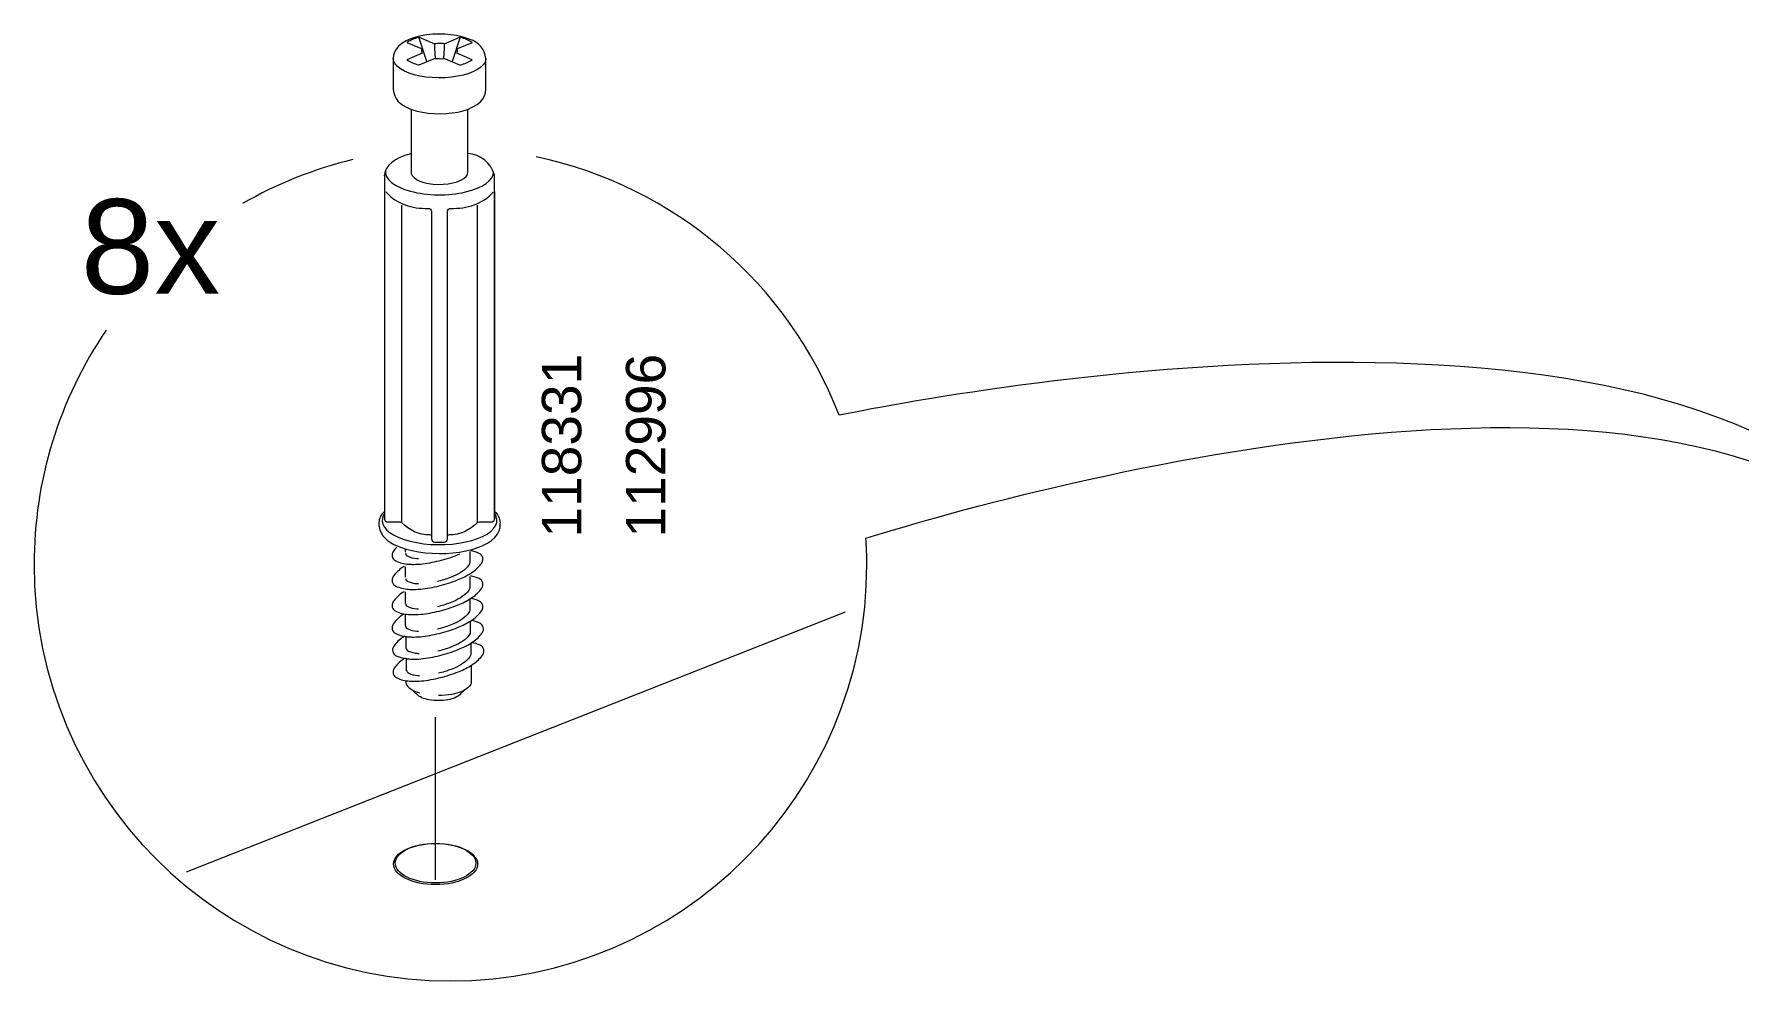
# Model space of a CAD drawing. Header units: metres. Extents: x -0.7 to 7.4, y 0 to 11.2.
# Drawn here: x -0.0295 to 0.0524, y 0.7115 to 0.757 of the extents above; entities that cross this region are included whole.
import ezdxf

# ---------------------------------------------------------------- set-up
doc = ezdxf.new("R2010")
doc.units = ezdxf.units.M
doc.header["$MEASUREMENT"] = 0
for name, color, linetype, lineweight in [('PDF4_Geometry_Num_Penna__1', 255, 'Continuous', 18), ('PDF4_Geometry_Num_Penna__7', 7, 'Continuous', 18), ('PDF4_Text_Num_Penna__7', 7, 'Continuous', 18)]:
    doc.layers.add(name, color=color, linetype=linetype, lineweight=lineweight)
doc.styles.add('GENERATED_STYLE_1', font='Arial.ttf')

msp = doc.modelspace()

# ---------------------------------------------------------------- linework, layer by layer
at = {"layer": 'PDF4_Geometry_Num_Penna__1', "color": 255, "linetype": 'Continuous', "lineweight": 18, "flags": 128}
msp.add_lwpolyline([(-0.01016838807727825, 0.7182635316562931), (-0.01016838807727825, 0.7236571511007375)], dxfattribs=at)
at = {"layer": 'PDF4_Geometry_Num_Penna__7', "color": 7, "linetype": 'Continuous', "lineweight": 18, "flags": 128}
for points in [[(-0.01143584807727824, 0.7534093352674042), (-0.01131413974394491, 0.7533617102674042), (-0.01106366752172269, 0.7532844519340708), (-0.01079732029950046, 0.7532241269340708), (-0.01051933141061158, 0.7531814408229598), (-0.01023393418838935, 0.7531574519340708), (-0.0099443036328338, 0.7531503963785152), (-0.009655378632833797, 0.7531613324896264), (-0.009371745299500467, 0.7531899074896263), (-0.00909869529950046, 0.7532361213785153), (-0.008839050855056018, 0.7532992686007375), (-0.008594928632833797, 0.7533804074896263), (-0.008371620299500462, 0.7534802436007375), (-0.008170184188389357, 0.7536015991562931), (-0.008014961966167133, 0.7537307158229598), (-0.007896428632833801, 0.7538690047118486), (-0.007813173077278242, 0.7540143491562931), (-0.007764136966167131, 0.7541674547118485), (-0.007749673077278244, 0.7543110352674041), (-0.007752495299500462, 0.755809988045182, 0.31486541332125), (-0.00852260918838936, 0.7567194491562931), (-0.008644317521722683, 0.7567667213785153), (-0.008894789743944911, 0.7568457436007374), (-0.009161136966167136, 0.756905363045182), (-0.009439125855056019, 0.7569473436007375), (-0.009724523077278243, 0.7569716852674042), (-0.01001450641061158, 0.7569787408229597), (-0.0103030786328338, 0.7569678047118487), (-0.01058635918838935, 0.7569388769340708), (-0.01085940918838935, 0.7568930158229596), (-0.01111940641061158, 0.7568295158229598), (-0.01136282307727824, 0.7567483769340708), (-0.01158718974394491, 0.7566485408229597), (-0.01178827307727824, 0.7565268324896264), (-0.01194349529950046, 0.7563984213785152), (-0.0120620286328338, 0.7562601324896264), (-0.01214528418838935, 0.7561144352674042), (-0.01219432029950046, 0.7559623880451819), (-0.01220878418838935, 0.7558170436007374), (-0.01220878418838935, 0.7543110352674041)], [(-0.01058434835505602, 0.7556565297118486), (-0.01096781779950047, 0.7568270463785153), (-0.01099850946616713, 0.7568139936007375, 0.07393589813879217), (-0.01152520668838936, 0.7565913908229597), (-0.01154954835505602, 0.7565755158229597), (-0.01081259557727825, 0.7562643658229597)], [(-0.009894315021722692, 0.7557944658229597, 0.01837987513509387), (-0.00973344835505602, 0.755808224156293), (-0.008990745299500464, 0.7554942519340708), (-0.008959700855056018, 0.7555073047118486, 0.07447027441313271), (-0.008433356410611577, 0.7557299074896264), (-0.00840912057727824, 0.7557454297118487), (-0.009145720577278239, 0.7560562269340708, 0.0928215738780014), (-0.009113970577278453, 0.7561246658229598, 0.003712741273711498), (-0.009113970577278394, 0.7561962797118487, 0.09765938010710767), (-0.009145720577278239, 0.7562643658229597), (-0.008402770577278245, 0.7565783380451819), (-0.008433462243944914, 0.7565913908229597, 0.07379785568394524), (-0.008959806688389355, 0.7568139936007375), (-0.0089908511328338, 0.7568270463785153), (-0.009373967799500461, 0.7556565297118486)], [(-0.01084399279950046, 0.7561962797118487, 0.01477689110107029), (-0.01084399279950046, 0.7561246658229598, 0.08984167902751859), (-0.01081259557727825, 0.7560562269340708), (-0.01155579252172269, 0.7557429602674042), (-0.01152510085505602, 0.7557299074896264, 0.07465063787392821), (-0.01099875641061158, 0.7555073047118486), (-0.01096146779950046, 0.7554974269340708), (-0.01022486779950046, 0.755808224156293)], [(-0.007345036966167126, 0.7336802380451819, 0.04990552556633597), (-0.007333748077278243, 0.7337814852674042), (-0.007333748077278243, 0.7502008213785153, 0.3187686310196997), (-0.008618917521722683, 0.7512404574896265)], [(-0.01262365085505602, 0.7501764797118485), (-0.01262470918838935, 0.7502008213785153), (-0.01262470918838935, 0.7337814852674042, 0.05248662650965919), (-0.01261342029949889, 0.7336802380451823)], [(-0.0118039011328338, 0.7487653686007375), (-0.0118039011328338, 0.7432881408229597), (-0.0118039011328338, 0.7335747574896263, 0.1395950832753059), (-0.01178555668838718, 0.7335098463785167, 0.1428534281252172), (-0.01195055085505602, 0.7335345408229597), (-0.01246313696616713, 0.7335345408229597, -0.3538247391319565), (-0.01261095085505602, 0.733654838045182), (-0.01261342029950046, 0.7336802380451819), (-0.01261342029950046, 0.7494148324896264)], [(-0.007345036966167126, 0.7494148324896264), (-0.007345036966167126, 0.7336802380451819), (-0.00734750641061522, 0.7336548380451826, -0.353824739132193), (-0.007495320299500463, 0.7335345408229597), (-0.008008259188389351, 0.7335345408229597, 0.132760507573684), (-0.008173112243944913, 0.7335098463785154, 0.1471525269829178), (-0.008154767799500471, 0.7335747574896263), (-0.008154767799500471, 0.7487643102674042)], [(-0.010521800855056, 0.748609440822958, -0.3904955622958328), (-0.0103570536328338, 0.7484672713785152), (-0.0103570536328338, 0.7327319713785153, 0.4013626054787665), (-0.01021170918838936, 0.7325806297118486), (-0.01004413974394491, 0.7325760436007375), (-0.009746395299500462, 0.7325806297118486, 0.4009197435952792), (-0.009601403632833799, 0.7327319713785153), (-0.009601403632833799, 0.7484672713785152, -0.4078585168682173), (-0.009435950855056026, 0.7486087352674041)], [(-0.02598585002172269, 0.7427652183229597, 0.1513294309303553), (-0.02945365557727824, 0.7315059627674042, 0.9999877211124243), (0.01054641697153611, 0.731506188604905, 0.01558203251999353), (0.01050230831161059, 0.7327727877674042)], [(-0.01262470918838935, 0.7340478324896265, 0.2346024418451876), (-0.01288893974394491, 0.7334872686007374), (-0.01288904557727824, 0.7333503908229597), (-0.01288904557727824, 0.7333352213785153)], [(-0.007333748077277511, 0.7340478324896272, -0.2138053223031132), (-0.007069623355056024, 0.7335059658229598), (-0.007069623355056024, 0.7334872686007374)], [(-0.0103570536328338, 0.732900599156293, 0.08540985656980453), (-0.01044701196616726, 0.7329217658229575, -0.2039346285067329), (-0.01178545085505602, 0.7335101991562931)], [(-0.008173006410611403, 0.7335101991562929, -0.2038617839033843), (-0.009511445299500468, 0.7329217658229596, 0.079836323533189), (-0.009601403632834148, 0.7329005991562939)], [(-0.01203557029950046, 0.7323354491562931, 0.03795205231244397), (-0.01220278696616662, 0.7321343658229593, 0.1555183702873423), (-0.01225993696616617, 0.7319555074896263)], [(-0.0122493536328338, 0.7306706908229597, 0.2228842630598568), (-0.01207896196616692, 0.7304696074896269, 0.09067662342859578), (-0.01147183141061156, 0.7303157963785155, 0.01714566221176899), (-0.01122418141061157, 0.7303076824896263, 0.03122057902831094), (-0.01078356196616711, 0.7303341408229594, 0.0355575293403238), (-0.009876570299500493, 0.7305094713785153, 0.03461151983448293), (-0.009003798077278285, 0.7308114491562931, 0.04913257739740706), (-0.008398431410611645, 0.7311395324896265, 0.0905333891513625), (-0.007949698077278014, 0.7315762713785151, 0.156012880244904), (-0.007892195299500762, 0.7317554824896263, 0.05802459285215435), (-0.007902425855054334, 0.731836268600738, 0.2253286800675637), (-0.008073170299500186, 0.7320366463785158, 0.06141376542443364), (-0.008475689743944905, 0.7321643519340708)], [(-0.008524373077278243, 0.7321343658229597), (-0.008524373077278243, 0.7316055519340708, -0.1568821880324525), (-0.008564589743944914, 0.7314834908229596, -0.09138752373044019), (-0.008884206410611576, 0.7311719880451819, -0.04726691331974579), (-0.009313889743944908, 0.7309391547118486, -0.03582379194602325), (-0.00993442585505603, 0.7307253713785152, -0.012311377877235), (-0.01007588974394491, 0.7306897408229598)], [(-0.01175334807727824, 0.731367074156293, 0.08959513023366583), (-0.01220278696616706, 0.7309306880451818, 0.1532625735133156), (-0.01225993696616641, 0.7307511241562931)], [(-0.0122493536328338, 0.731875074156293, 0.2207136459752304), (-0.01207896196616753, 0.731673638045181, 0.09068907430927535), (-0.01147183141061162, 0.7315201797118478, 0.0182154269320253), (-0.01122418141061157, 0.7315113602674043, 0.03121573929188206), (-0.01078356196616714, 0.7315388769340708, 0.03611722003761676), (-0.00987657029950048, 0.7317145602674042, 0.03571707807610067), (-0.009003798077278233, 0.7320147741562929)], [(-0.01161999807727824, 0.7320433491562931, 0.228395232117092), (-0.01149934807727993, 0.7319008269340671, 0.09288249925360939), (-0.01106790085505601, 0.7317921713785155, 0.01025720979177085), (-0.01098746752172266, 0.7317868797118491)], [(-0.0122493536328338, 0.7294599574896263, 0.2220084746893132), (-0.01207896196616726, 0.729258521378515, 0.09070147493064049), (-0.01147183141061159, 0.7291054158229594, 0.01821542693212081), (-0.01122418141061157, 0.7290965963785153, 0.03181388731088709), (-0.01078356196616713, 0.7291241130451819, 0.03640115307566099), (-0.009876570299500467, 0.7292994436007375, 0.03571707807621714), (-0.009003798077278252, 0.7295996574896263, 0.04740803634196932), (-0.008398431410611638, 0.729928799156293, 0.09030102785969603), (-0.007949698077277953, 0.7303648324896261, 0.1537476541572209), (-0.007892195299501309, 0.7305447491562931, 0.05934701049861831), (-0.007902425855055135, 0.7306248297118488, 0.2255194344647258), (-0.008073170299500759, 0.7308259130451812, 0.06078742493296347), (-0.008475689743944966, 0.7309543241562928)], [(-0.01161999807727824, 0.7308393186007375, 0.2246968185281718), (-0.01149934807727754, 0.7306957380451834, 0.09001683563874877), (-0.01106790085505604, 0.7305874352674038, 0.0200282354089692), (-0.01098746752172268, 0.730583201934071)], [(-0.008524373077278243, 0.7309236324896264), (-0.008524373077278243, 0.7303951713785153, -0.1537274532716186), (-0.008564589743944914, 0.7302720519340709, -0.09158842141647572), (-0.008884206410611576, 0.7299619602674041, -0.04818610137418598), (-0.009313889743944904, 0.7297284213785152, -0.03504949341960433), (-0.009934425855056031, 0.7295139324896264, -0.01231137787721635), (-0.01007588974394491, 0.7294783019340708)], [(-0.01175334807727824, 0.7301563408229597, 0.08989812135095826), (-0.012202786966167, 0.7297199547118485, 0.1536868432003404), (-0.0122599369661669, 0.7295403908229596)], [(-0.0122493536328338, 0.7283839852674042, 0.2218120396927096), (-0.01207896196616801, 0.7281832547118468, 0.0894359450627334), (-0.01147183141061162, 0.7280290908229592, 0.01714264167418711), (-0.01122418141061157, 0.7280216824896265, 0.03002535330974304), (-0.01078356196616714, 0.728047788045182, 0.03499255270655036), (-0.009876570299500457, 0.7282234713785153, 0.03570354675065019), (-0.009003798077278257, 0.7285247436007375, 0.04644106597925999), (-0.00839843141061165, 0.7288524741562931, 0.0904625003346058), (-0.007949698077278265, 0.7292899186007374, 0.1541389601784076), (-0.007892195299497716, 0.7294687769340709, 0.06059754975484462), (-0.007902425855056232, 0.7295488574896264, 0.2237657336022389), (-0.008073170299499551, 0.7297506463785173, 0.06083105662163185), (-0.008475689743944862, 0.7298779991562933)], [(-0.01162740641061158, 0.7301976158229596), (-0.01162740641061158, 0.7296772686007376, 0.07437436811086091), (-0.01161999807728126, 0.7296285852674032, 0.2293099693594152), (-0.01149934807727822, 0.7294860630451819, 0.09167303259972347), (-0.01106790085505602, 0.729376349156293, 0.01674778109250474), (-0.01098746752172269, 0.7293721158229595)], [(-0.008524373077278243, 0.7298476602674041), (-0.008524373077278243, 0.7293188463785153, -0.1505598226175818), (-0.008564589743944914, 0.7291957269340709, -0.08993147055924834), (-0.008884206410611578, 0.7288859880451819, -0.04723544083127452), (-0.009313889743944908, 0.728652449156293, -0.03582379194579002), (-0.009934425855056028, 0.7284386658229597, -0.005270007425735162), (-0.01007588974394491, 0.7284026824896264)], [(-0.01167679529950047, 0.7291308158229597, 0.005588383296854125), (-0.01175334807727816, 0.729081074156293, 0.09066396396970751), (-0.0122027869661672, 0.7286432769340709, 0.1569551151568939), (-0.01225993696616734, 0.7284640658229596)], [(-0.01165315918838936, 0.7280700130451818, 0.003968720781067496), (-0.01173041752172277, 0.7280195658229598, 0.08988516582776708), (-0.01217915085505624, 0.7275824741562932, 0.4716463737694456), (-0.01205599969665105, 0.7271219800690466, 0.09042518421369701), (-0.01144854807727827, 0.7269679352674038, 0.01394891394333973), (-0.0112016036328338, 0.7269594686007375, 0.03060826834985337), (-0.01076027863283382, 0.7269862797118487, 0.03534966459037757), (-0.009853992521722662, 0.7271626686007374, 0.03532279364542695), (-0.008980514743944927, 0.7274632352674042, 0.04732141629473709), (-0.008375500855055914, 0.7277909658229595, 0.09124599873545289), (-0.007926414743945093, 0.7282291158229598, 0.2249053231806984), (-0.00787948124257941, 0.7284842582433952, 0.2261766219448102), (-0.008049886966168011, 0.7286884324896244, 0.06219655224139353), (-0.008452406410611577, 0.7288168436007375)], [(-0.01162740641061158, 0.7291227019340708), (-0.01162740641061158, 0.7286023547118486, 0.07440214007905421), (-0.01161999807727574, 0.7285526130451826, 0.2271566549872812), (-0.01149934807727773, 0.728409738045183, 0.08940462728156794), (-0.01106790085505598, 0.7283007297118492)], [(-0.01160447585505602, 0.7280611936007375), (-0.01160447585505602, 0.7275408463785152, 0.06289569083905446), (-0.01159742029949731, 0.7274925158229606, 0.2275441343761793), (-0.01147641752172469, 0.7273489352673997, 0.0897586951917596), (-0.01104532307727818, 0.7272399269340718, 0.009589405278094635), (-0.01096453696616714, 0.7272349880451817)], [(-0.008501089743944914, 0.7287861519340708), (-0.008501089743944914, 0.7282580436007375, -0.1525901964040142), (-0.008542011966167135, 0.7281352769340709, -0.0903990330879349), (-0.008860570299500463, 0.7278244797118486, -0.04666221292614349), (-0.009291311966167136, 0.7275916463785153, -0.03621047597523458), (-0.009911495299500467, 0.7273771574896264, -0.01012152430025177), (-0.01005295918838936, 0.7273418797118486)], [(-0.01170748696616713, 0.7269577047118485, 0.09060427189198532), (-0.0121562202995005, 0.7265216713785152, 0.4691884867679945), (-0.01202920375304831, 0.7260543185295458, 0.09037856206565457), (-0.01142597029950047, 0.7259067797118486, 0.01707569255644246), (-0.01117832029950046, 0.7258986658229595, 0.0317666039552192), (-0.01073699529950046, 0.7259254769340707, 0.03586290765190925), (-0.009830709188389379, 0.7261008074896265, 0.034807065840827), (-0.008957936966167144, 0.7264020797118487, 0.0481139501248468), (-0.008352217521722601, 0.7267305158229597, 0.09020223473453083), (-0.007903131410612116, 0.727167254711849, 0.2237554366553984), (-0.007856367521744383, 0.7274287414056578, 0.2228830661499802), (-0.008026603632833541, 0.7276276297118491, 0.06080203864837113), (-0.008429123077278146, 0.7277556880451824)], [(-0.008477806410611575, 0.7277249963785153), (-0.008477806410611575, 0.7271958297118486, -0.15065524409774), (-0.00851837585505602, 0.7270741213785152, -0.09071169786441431), (-0.00883763974394491, 0.7267633241562931, -0.04767297596660162), (-0.009267675855056026, 0.7265304908229596, -0.03570412081249755), (-0.009887859188389364, 0.7263163547118485, -0.01186188674055159), (-0.01002967585505602, 0.7262810769340708)], [(-0.01158154529950047, 0.7270000380451819), (-0.01158154529950047, 0.7264796908229597, 0.05026018027301327), (-0.0115744897439431, 0.7264303019340712)], [(-0.008454523077278248, 0.7266641936007375), (-0.008454523077278248, 0.7258789102674041, -0.1969020475900405), (-0.008543423077278244, 0.7256626574896264, -0.1002029901755728), (-0.00891525085505602, 0.7254086574896265, -0.05602045535299485), (-0.009388678632833799, 0.7252689574896264, -0.0425540908721416), (-0.01002967585505602, 0.7252135713785153)], [(-0.01160130085505602, 0.7259279463785153, 0.03692270406406564), (-0.01160447585505759, 0.7258789102674041, 0.1960783236598283), (-0.01151628141061516, 0.7256626574896229, 0.1006716428728175), (-0.0111433952995008, 0.7254086574896256, 0.02720896178687231), (-0.01094125363283386, 0.7253349269340706)], [(-0.01145348696616713, 0.726287074156293, 0.09007495103884453), (-0.01102168696616715, 0.7261784186007372, 0.01311526437022639), (-0.0109412536328338, 0.7261738324896266)], [(-0.008750150855056022, 0.7254950880451819), (-0.008968167521721805, 0.7252880074896256, -0.09991772565564914), (-0.009234514743944707, 0.7251063269340704, -0.0564183525199249), (-0.009574701306430249, 0.7250063416381118, -0.08566064989667979), (-0.01048722863283376, 0.7250064908229599, -0.05694848738118802), (-0.01082518974394441, 0.7251063269340721, -0.1003801262229805), (-0.01109823974394491, 0.725295063045182), (-0.01130920085505602, 0.7254950880451819)]]:
    msp.add_lwpolyline(points, format="xyb", dxfattribs=at)
for points in [[(-0.01096146779950046, 0.7568238713785153), (-0.01022486779950046, 0.7565127213785153), (-0.01021534279950046, 0.7562890602674042), (-0.01019241224394491, 0.755805049156293)], [(-0.009765903910611573, 0.755805049156293), (-0.009743326132833794, 0.7562883547118486), (-0.00973344835505602, 0.7565127213785153), (-0.008997201132833798, 0.7568238713785153)], [(-0.007749426132833795, 0.7558135158229596), (-0.007752601132833798, 0.7557687130451819), (-0.0077907011328338, 0.7556381852674041), (-0.00787113446616713, 0.7555111852674041), (-0.007992490021722691, 0.755390888045182), (-0.008152651132833803, 0.7552776463785152), (-0.008348795577278245, 0.7551753408229597), (-0.008575984466167134, 0.7550857352674042), (-0.008830690021722688, 0.7550105936007374), (-0.009108326132833798, 0.754950974156293), (-0.009401837243944914, 0.7549075824896263), (-0.009707695577278248, 0.7548828880451819), (-0.01001814002172268, 0.7548758324896263), (-0.01032787891061157, 0.7548878269340707), (-0.01063091502172269, 0.7549171074896264), (-0.01092160391061158, 0.7549640269340708), (-0.01119324279950046, 0.7550278797118486), (-0.0114419511328338, 0.7551069019340708), (-0.01166137891061158, 0.7551996824896263), (-0.01184870391061158, 0.755305163045182), (-0.01200004557727824, 0.7554198158229597), (-0.0121118761328338, 0.7555429352674042), (-0.01218137335505602, 0.7556706408229598), (-0.01220818446616713, 0.7558015213785153), (-0.01220889002172269, 0.7558170436007375)], [(-0.01133953974394491, 0.7533722936007375), (-0.01133953974394491, 0.7503380519340708), (-0.01133389529950046, 0.750286899156293), (-0.0112905036328338, 0.7501849463785153), (-0.0112047786328338, 0.7500886380451819), (-0.01108024807727824, 0.7500000908229597), (-0.0109190286328338, 0.7499228324896263), (-0.01072817585505603, 0.7498579213785154), (-0.01051403974394491, 0.7498088852674042), (-0.01028226474394492, 0.7497771352674041), (-0.01003990641061158, 0.749763024156293), (-0.009796489743944908, 0.7497690213785152), (-0.00955907029950047, 0.7497912463785152), (-0.009334703632833799, 0.7498318158229598), (-0.009131150855056025, 0.749888613045182), (-0.008954761966167131, 0.7499602269340708), (-0.008810828632833802, 0.7500434824896264), (-0.008706406410611572, 0.7501366158229598), (-0.00864043696616713, 0.7502357463785152), (-0.008618917521722686, 0.7503380519340708), (-0.008618917521722686, 0.7533729991562931)], [(-0.01133953974394491, 0.7512404574896264), (-0.0113794036328338, 0.7512302269340708), (-0.01164045918838935, 0.7511476769340708), (-0.01187858418838936, 0.751052074156293), (-0.01208989807727824, 0.7509413019340708), (-0.01227193141061158, 0.750817124156293), (-0.01242009807727824, 0.7506798936007375), (-0.01253122307727824, 0.7505292574896264), (-0.01259472307727824, 0.7503881463785153), (-0.01262365085505602, 0.7502311602674042), (-0.01261906474394491, 0.7501694241562931)], [(-0.01262481502172269, 0.7339550519340708), (-0.01267138168838936, 0.7338792047118486), (-0.01272570946616713, 0.7337342130451819), (-0.01273629279950046, 0.7335874574896264), (-0.01270383724394491, 0.7334417602674042), (-0.01262869557727824, 0.7332988852674042), (-0.01251086779950047, 0.7331613019340708), (-0.01235388168838935, 0.733030774156293), (-0.01215914835505602, 0.7329094186007375), (-0.01192984279950047, 0.7328004102674042), (-0.01166984557727824, 0.7327033963785152), (-0.01138339002172269, 0.7326208463785152), (-0.01107435668838936, 0.7325538186007374), (-0.01074874279950046, 0.7325047824896264), (-0.01041042891061157, 0.7324730324896264), (-0.01006576502172269, 0.7324589213785152), (-0.009719337243944907, 0.7324635074896264), (-0.00937749557727824, 0.732486438045182), (-0.009044826132833798, 0.7325270074896264), (-0.00872697335505602, 0.7325859213785153), (-0.008428523355056027, 0.732659299156293), (-0.008154767799500471, 0.7327496102674042), (-0.007909940021722692, 0.7328533269340708), (-0.007697567799500466, 0.7329693908229598), (-0.007520826132833797, 0.7330949797118486), (-0.00738359557727824, 0.733229388045182), (-0.007287287243944913, 0.7333690880451819), (-0.007232959466167129, 0.7335147852674041), (-0.007222023355056019, 0.7336608352674041), (-0.007254478910611573, 0.7338068852674042), (-0.007329973355056027, 0.7339490547118486)], [(-0.01198865085505602, 0.7323873074896263), (-0.01185741752172268, 0.7323343908229597), (-0.01158718974394491, 0.7322447852674041), (-0.01129614807727825, 0.7321707019340709), (-0.01098817307727824, 0.7321121408229597), (-0.01066785085505602, 0.7320691019340708), (-0.01033835641061157, 0.7320433491562931), (-0.01000427585505602, 0.7320327658229597), (-0.009669842521722686, 0.7320398213785152), (-0.009339995299500461, 0.732064163045182), (-0.00901755641061158, 0.7321043797118486), (-0.008708170299500467, 0.732160824156293), (-0.008415364743944912, 0.7322327908229597), (-0.008143020299500465, 0.732319574156293), (-0.007893959188389359, 0.7324201158229597), (-0.007671003632833797, 0.7325344158229598), (-0.007478739743944906, 0.732662474156293), (-0.00731752029950046, 0.7328032324896264), (-0.007194400855056016, 0.7329559852674041), (-0.007111498077278242, 0.7331179102674041), (-0.007073398077278241, 0.7332812463785153), (-0.00707480918838935, 0.7333754380451819)], [(-0.007069517521722688, 0.7333503908229597), (-0.007069517521722688, 0.7334872686007374)], [(-0.01162740641061158, 0.7322098602674042), (-0.01162740641061158, 0.7320927380451819)], [(-0.01162740641061158, 0.7314090547118486), (-0.01162740641061158, 0.7308887074896263)], [(0.00949794997827731, 0.7292221852674041), (-0.02214268891061158, 0.7167278547118486)], [(-0.01016838807727825, 0.7163628708229597), (-0.01016838807727825, 0.7241663152674042)]]:
    msp.add_lwpolyline(points, dxfattribs=at)
at = {"layer": 'PDF4_Geometry_Num_Penna__7', "color": 7, "linetype": 'Continuous', "lineweight": 18}
for centre, radius, start, end in [((-0.009968660072523757, 0.7546620835467418), 0.00186552537812412, 82.75667695332953, 87.71603966490407), ((-0.009499095927576256, 0.7316347062767322), 0.01986900698468803, 103.5277165342304, 120.0078809516825), ((-0.009480384788986764, 0.731480785089917), 0.0200341686162292, 21.03646324803377, 78.06126375096784)]:
    msp.add_arc(centre, radius, start, end, dxfattribs=at)
msp.add_ellipse((-0.009979165417596102, 0.7503588685061559), major_axis=(0.002595577129840674, 1.422286006746987e-07), ratio=0.4227994755012748, start_param=3.075517350133092, end_param=6.282731792854774, dxfattribs=at)
for points in [[(-0.01081259557727825, 0.7562643658229597), (-0.01082741224394491, 0.7562442574896263), (-0.01083764279950047, 0.7562206213785152), (-0.01084399279950046, 0.7561962797118483)], [(-0.009894315021722692, 0.7565261269340708), (-0.009947937243944915, 0.7565240102674041), (-0.0101719511328338, 0.7565194241562931), (-0.01022486779950046, 0.7565127213785154)], [(-0.01022486779950046, 0.755808224156293), (-0.0101719511328338, 0.7558015213785153), (-0.009962401132833802, 0.7558008158229598), (-0.009908778910611574, 0.755798346378515)], [(-0.01220631474394491, 0.7543110352674041), (-0.01216186474394491, 0.7538799408229596), (-0.01190398418838935, 0.7535765519340707), (-0.01143584807727824, 0.7534093352674038)], [(-0.0125509786328338, 0.7493993102674043), (-0.01204368418838936, 0.748812288045182), (-0.01129755918838935, 0.748583688045182), (-0.0105221536328338, 0.7486094408229599)], [(-0.009435950855056026, 0.7486094408229597), (-0.008661956410611574, 0.7485886269340708), (-0.007910539743944916, 0.7488094658229597), (-0.007399717521722681, 0.7493929602674045)], [(0.06062250553383285, 0.7316329627674041), (0.05145134164494399, 0.746455626656293), (0.01578268608938842, 0.7400029683229596), (0.009218549978277285, 0.7386722905451821)], [(0.01050230831161064, 0.7327727877674042), (0.01888748331161064, 0.7353512405451819), (0.05017111108938842, 0.7439103349896263), (0.06062250553383286, 0.7316329627674043)], [(-0.01288400085505602, 0.7333316936007375), (-0.01279333696616713, 0.7328699074896264), (-0.01250899807727824, 0.7325993269340709), (-0.01198865085505602, 0.7323873074896267)], [(-0.01225993696616713, 0.7319555074896263), (-0.01225993696616713, 0.7319283436007374), (-0.0122557036328338, 0.731902238045182), (-0.0122493536328338, 0.7318750741562929)], [(-0.01167679529950046, 0.7314178741562931), (-0.01170254807727824, 0.7314005880451818), (-0.01172830085505602, 0.7313843602674042), (-0.01175334807727824, 0.7313670741562931)], [(-0.01225993696616713, 0.7307511241562931), (-0.01225993696616713, 0.7307239602674042), (-0.0122557036328338, 0.7306967963785153), (-0.0122493536328338, 0.7306706908229598)], [(-0.01167679529950046, 0.7302064352674041), (-0.01170254807727824, 0.7301905602674041), (-0.01172830085505602, 0.7301725686007375), (-0.01175334807727824, 0.73015634082296)], [(-0.01225993696616713, 0.7295403908229596), (-0.01225993696616713, 0.7295125213785154), (-0.0122557036328338, 0.729486063045182), (-0.0122493536328338, 0.7294599574896266)], [(-0.01225993696616713, 0.7284640658229596), (-0.01225993696616713, 0.7284376074896265), (-0.0122557036328338, 0.7284104436007374), (-0.0122493536328338, 0.7283839852674038)], [(-0.01106790085505602, 0.7283007297118487), (-0.01104144252172269, 0.7282982602674042), (-0.01101463141061157, 0.7282979074896263), (-0.01098746752172268, 0.7282968491562928)], [(-0.0116302286328338, 0.7270088574896264), (-0.01165598141061157, 0.7269915713785153), (-0.01168173418838935, 0.7269753436007377), (-0.01170748696616714, 0.7269577047118486)], [(-0.01157448974394491, 0.7264303019340708), (-0.0115572036328338, 0.726368213045182), (-0.0115127536328338, 0.726313885267404), (-0.01145348696616713, 0.7262870741562927)], [(-0.01109823974394491, 0.725295063045182), (-0.0110947119661671, 0.725295063045182), (-0.01109408088290029, 0.7252880074896267), (-0.01109153696616713, 0.7252880074896267)], [(-0.008968167521722685, 0.7252880074896264), (-0.008965323336350334, 0.7252880074896264), (-0.008964750413331913, 0.7252950630451817), (-0.008960759188389353, 0.7252950630451817)], [(-0.01218599474394491, 0.7171190499896264), (-0.01218599474394491, 0.7176662083229599), (-0.01128253085505602, 0.7181096499896267), (-0.0101684586328338, 0.7181096499896267)], [(-0.01210288029950046, 0.7171598663785153), (-0.01210288029950046, 0.7176844469340707), (-0.0112371636328338, 0.7181095441562929), (-0.01016824696616713, 0.7181095441562929)], [(-0.0101684586328338, 0.7181096499896265), (-0.009054739188389348, 0.7181096499896265), (-0.008151628077278244, 0.7176662083229599), (-0.008151628077278244, 0.7171190499896264)], [(-0.01016824696616713, 0.718109544156293), (-0.009100388632833793, 0.718109544156293), (-0.008234319188389351, 0.7176844469340706), (-0.008234319188389351, 0.717159866378515)], [(-0.0101684586328338, 0.7161284499896263), (-0.01128253085505602, 0.7161284499896263), (-0.01218599474394491, 0.7165718916562931), (-0.01218599474394491, 0.7171190499896266)], [(-0.01016824696616713, 0.7162101886007375), (-0.0112371636328338, 0.7162101886007375), (-0.01210288029950046, 0.7166352858229599), (-0.01210288029950046, 0.7171598663785155)], [(-0.008151628077278244, 0.7171190499896264), (-0.008151628077278244, 0.7165718916562931), (-0.009054739188389348, 0.7161284499896263), (-0.0101684586328338, 0.7161284499896263)], [(-0.008234319188389355, 0.7171598663785153), (-0.008234319188389355, 0.7166352858229598), (-0.009100388632833795, 0.7162101886007376), (-0.01016824696616714, 0.7162101886007376)]]:
    msp.add_open_spline(points, degree=3, dxfattribs=at)

# ---------------------------------------------------------------- texts
at = {"layer": 'PDF4_Text_Num_Penna__7', "color": 7, "linetype": 'Continuous', "lineweight": 18, "insert": (-0.02721591557727824, 0.7444402129305037), "char_height": 0.004545458984375, "attachment_point": 7, "style": 'GENERATED_STYLE_1'}
msp.add_mtext('\\A1;8x', dxfattribs=at)
at = {"layer": 'PDF4_Text_Num_Penna__7', "color": 7, "linetype": 'Continuous', "lineweight": 18, "char_height": 0.001893945521603408, "attachment_point": 7, "rotation": 90, "style": 'GENERATED_STYLE_1'}
for s, insert in [('\\A1;118331', (-0.003141429272124128, 0.7327976938785152)), ('\\A1;112996', (0.0008989058950302344, 0.7327976938785152))]:
    msp.add_mtext(s, dxfattribs=dict(at, insert=insert))

doc.saveas('drawing.dxf')
